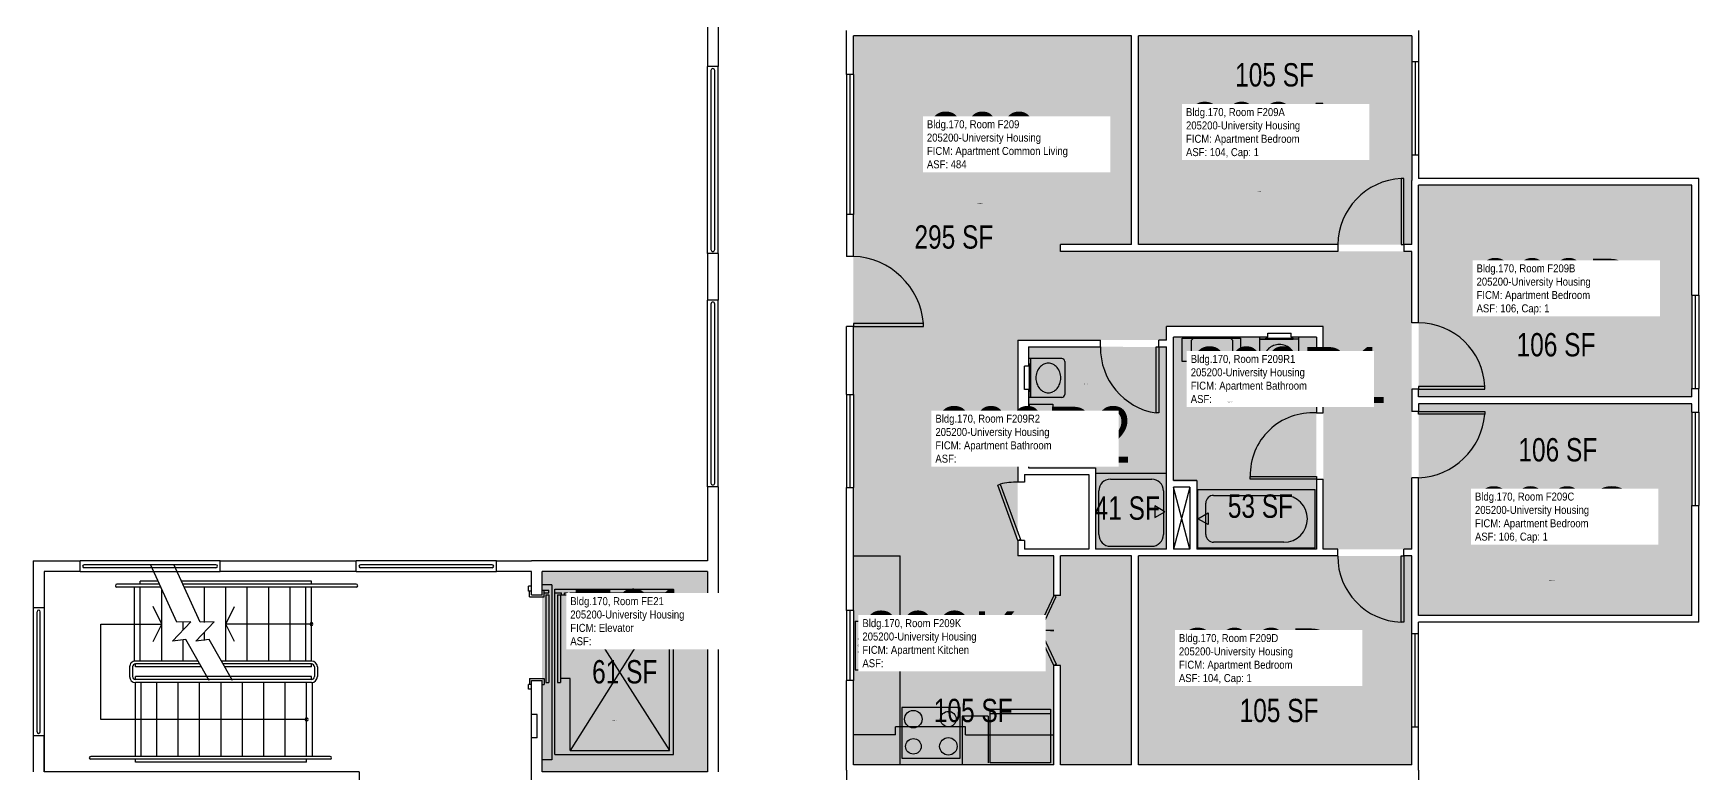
# Model space of a CAD drawing. Header units: inches. Extents: x -56 to 1185, y -144 to 3121.
# Drawn here: x 30 to 886, y 377 to 758 of the extents above; entities that cross this region are included whole.
import ezdxf
from ezdxf.enums import TextEntityAlignment as Align

# ---------------------------------------------------------------- set-up
doc = ezdxf.new("R2010")
doc.units = ezdxf.units.IN
doc.header["$LTSCALE"] = 10
doc.header["$MEASUREMENT"] = 0
for name, color, linetype in [('A-DOOR', 2, 'CONTINUOUS'), ('A-FLOR', 3, 'CONTINUOUS'), ('A-GLAZ', 1, 'CONTINUOUS'), ('A-IDEN-RNUM', 7, 'CONTINUOUS'), ('A-IDEN-SNUM', 4, 'CONTINUOUS'), ('A-IDEN-VNUM', 4, 'CONTINUOUS'), ('A-WALL', 5, 'CONTINUOUS'), ('AREA-TEXT', 3, 'CONTINUOUS'), ('P-SANR-FIXT', 2, 'CONTINUOUS'), ('Rooms-Category-Color', 7, 'CONTINUOUS'), ('Rooms-College-Color', 7, 'CONTINUOUS'), ('Rooms-Department-Color', 7, 'CONTINUOUS'), ('Rooms-Division-Color', 7, 'CONTINUOUS'), ('Rooms-Information', 7, 'CONTINUOUS')]:
    doc.layers.add(name, color=color, linetype=linetype)
doc.styles.add('CP_AREA', font='arial.ttf', dxfattribs={"height": 15})
doc.styles.add('CP_ROOMSNUMBER', font='arial.ttf', dxfattribs={"height": 1})
doc.styles.add('CP_ROOMVNUMBER', font='arial.ttf', dxfattribs={"width": 0.85, "height": 0.075})

msp = doc.modelspace()

# ---------------------------------------------------------------- hatches: boundary and pattern name
at = {"layer": 'Rooms-Category-Color', "true_color": 0x728ef3}
for points in [[(738.02, 492.48), (738.02, 645.48), (557.52, 645.48), (557.52, 648.98), (594.02, 648.99), (594.01, 756.23), (451.02, 756.24), (451.02, 488.99), (535.52, 488.99), (535.52, 599.99), (612.02, 599.98), (612.02, 606.99), (692.51, 606.99), (692.52, 492.48)], [(597.52, 648.99), (597.52, 756.24), (738.02, 756.24), (738.02, 648.99)], [(741.52, 679.49), (741.52, 570.74), (882.02, 570.74), (882.02, 679.49)], [(689.02, 492.48), (689.02, 601.37), (615.51, 601.49), (615.52, 526.99), (627.52, 526.99), (627.52, 492.48)], [(612.02, 492.48), (612.02, 596.48), (541.02, 596.49), (541.02, 534.36), (575.52, 534.36), (575.52, 492.48)], [(741.52, 567.24), (741.52, 458.49), (882.02, 458.49), (882.02, 567.24)], [(594.02, 381.74), (594.01, 488.99), (557.52, 488.99), (557.52, 468.99), (554.02, 468.99), (554.02, 488.98), (451.02, 488.99), (451.02, 381.74), (554.01, 381.73), (554.01, 432.99), (557.52, 432.99), (557.52, 381.74)], [(738.02, 488.99), (738.02, 381.74), (597.52, 381.74), (597.52, 488.99)]]:
    msp.add_hatch(color=171, dxfattribs=at).paths.add_polyline_path(points)
at = {"layer": 'Rooms-Category-Color', "true_color": 0xadadad}
msp.add_hatch(color=253, dxfattribs=at).paths.add_polyline_path([(291.02, 377.99), (291.02, 480.99), (376.02, 481), (376.02, 378)])
at = {"layer": 'Rooms-College-Color', "true_color": 0xadadad}
for points in [[(738.02, 492.48), (738.02, 645.48), (557.52, 645.48), (557.52, 648.98), (594.02, 648.99), (594.01, 756.23), (451.02, 756.24), (451.02, 488.99), (535.52, 488.99), (535.52, 599.99), (612.02, 599.98), (612.02, 606.99), (692.51, 606.99), (692.52, 492.48)], [(597.52, 648.99), (597.52, 756.24), (738.02, 756.24), (738.02, 648.99)], [(741.52, 679.49), (741.52, 570.74), (882.02, 570.74), (882.02, 679.49)], [(689.02, 492.48), (689.02, 601.37), (615.51, 601.49), (615.52, 526.99), (627.52, 526.99), (627.52, 492.48)], [(612.02, 492.48), (612.02, 596.48), (541.02, 596.49), (541.02, 534.36), (575.52, 534.36), (575.52, 492.48)], [(741.52, 567.24), (741.52, 458.49), (882.02, 458.49), (882.02, 567.24)], [(594.02, 381.74), (594.01, 488.99), (557.52, 488.99), (557.52, 468.99), (554.02, 468.99), (554.02, 488.98), (451.02, 488.99), (451.02, 381.74), (554.01, 381.73), (554.01, 432.99), (557.52, 432.99), (557.52, 381.74)], [(738.02, 488.99), (738.02, 381.74), (597.52, 381.74), (597.52, 488.99)], [(291.02, 377.99), (291.02, 480.99), (376.02, 481), (376.02, 378)]]:
    msp.add_hatch(color=253, dxfattribs=at).paths.add_polyline_path(points)
at = {"layer": 'Rooms-Department-Color', "true_color": 0x604aed}
for points in [[(738.02, 492.48), (738.02, 645.48), (557.52, 645.48), (557.52, 648.98), (594.02, 648.99), (594.01, 756.23), (451.02, 756.24), (451.02, 488.99), (535.52, 488.99), (535.52, 599.99), (612.02, 599.98), (612.02, 606.99), (692.51, 606.99), (692.52, 492.48)], [(597.52, 648.99), (597.52, 756.24), (738.02, 756.24), (738.02, 648.99)], [(741.52, 679.49), (741.52, 570.74), (882.02, 570.74), (882.02, 679.49)], [(689.02, 492.48), (689.02, 601.37), (615.51, 601.49), (615.52, 526.99), (627.52, 526.99), (627.52, 492.48)], [(612.02, 492.48), (612.02, 596.48), (541.02, 596.49), (541.02, 534.36), (575.52, 534.36), (575.52, 492.48)], [(741.52, 567.24), (741.52, 458.49), (882.02, 458.49), (882.02, 567.24)], [(594.02, 381.74), (594.01, 488.99), (557.52, 488.99), (557.52, 468.99), (554.02, 468.99), (554.02, 488.98), (451.02, 488.99), (451.02, 381.74), (554.01, 381.73), (554.01, 432.99), (557.52, 432.99), (557.52, 381.74)], [(738.02, 488.99), (738.02, 381.74), (597.52, 381.74), (597.52, 488.99)]]:
    msp.add_hatch(color=173, dxfattribs=at).paths.add_polyline_path(points)
at = {"layer": 'Rooms-Department-Color', "true_color": 0xacacac}
msp.add_hatch(color=253, dxfattribs=at).paths.add_polyline_path([(291.02, 377.99), (291.02, 480.99), (376.02, 481), (376.02, 378)])
at = {"layer": 'Rooms-Division-Color', "true_color": 0x604aed}
for points in [[(738.02, 492.48), (738.02, 645.48), (557.52, 645.48), (557.52, 648.98), (594.02, 648.99), (594.01, 756.23), (451.02, 756.24), (451.02, 488.99), (535.52, 488.99), (535.52, 599.99), (612.02, 599.98), (612.02, 606.99), (692.51, 606.99), (692.52, 492.48)], [(597.52, 648.99), (597.52, 756.24), (738.02, 756.24), (738.02, 648.99)], [(741.52, 679.49), (741.52, 570.74), (882.02, 570.74), (882.02, 679.49)], [(689.02, 492.48), (689.02, 601.37), (615.51, 601.49), (615.52, 526.99), (627.52, 526.99), (627.52, 492.48)], [(612.02, 492.48), (612.02, 596.48), (541.02, 596.49), (541.02, 534.36), (575.52, 534.36), (575.52, 492.48)], [(741.52, 567.24), (741.52, 458.49), (882.02, 458.49), (882.02, 567.24)], [(594.02, 381.74), (594.01, 488.99), (557.52, 488.99), (557.52, 468.99), (554.02, 468.99), (554.02, 488.98), (451.02, 488.99), (451.02, 381.74), (554.01, 381.73), (554.01, 432.99), (557.52, 432.99), (557.52, 381.74)], [(738.02, 488.99), (738.02, 381.74), (597.52, 381.74), (597.52, 488.99)]]:
    msp.add_hatch(color=173, dxfattribs=at).paths.add_polyline_path(points)
at = {"layer": 'Rooms-Division-Color', "true_color": 0xadadad}
msp.add_hatch(color=253, dxfattribs=at).paths.add_polyline_path([(291.02, 377.99), (291.02, 480.99), (376.02, 481), (376.02, 378)])

# ---------------------------------------------------------------- linework, layer by layer
at = {"layer": 'A-DOOR'}
for p, q in [((732.6, 682.99), (732.6, 648.99)), ((734.02, 682.99), (732.6, 682.99)), ((734.02, 648.99), (734.02, 682.99)), ((732.6, 648.99), (734.02, 648.99)), ((487.02, 608.4), (451.02, 608.4)), ((451.02, 608.4), (451.02, 606.99)), ((487.02, 606.99), (487.02, 608.4)), ((451.02, 606.99), (487.02, 606.99)), ((606.6, 562.49), (606.6, 596.49)), ((606.6, 596.49), (608.02, 596.49)), ((608.02, 596.49), (608.02, 562.49)), ((775.52, 576.15), (741.52, 576.15)), ((741.52, 576.15), (741.52, 574.74)), ((741.52, 574.74), (775.52, 574.74)), ((775.52, 574.74), (775.52, 576.15)), ((608.02, 562.49), (606.6, 562.49)), ((741.52, 563.24), (775.52, 563.24)), ((741.52, 561.82), (741.52, 563.24)), ((775.52, 561.82), (741.52, 561.82)), ((775.52, 563.24), (775.52, 561.82)), ((525.22, 525.46), (526.55, 525.95)), ((535.52, 496.99), (525.22, 525.46)), ((526.55, 525.95), (536.85, 497.47)), ((655.02, 529.9), (689.02, 529.9)), ((655.02, 528.49), (655.02, 529.9)), ((689.02, 528.49), (655.02, 528.49)), ((689.02, 529.9), (689.02, 528.49)), ((536.85, 497.47), (535.52, 496.99)), ((732.6, 454.99), (732.6, 488.99)), ((732.6, 488.99), (734.02, 488.99)), ((734.02, 488.99), (734.02, 454.99)), ((554.02, 468.74), (546.14, 451.89)), ((547.42, 451.29), (555.3, 468.14)), ((555.3, 468.14), (554.02, 468.74)), ((734.02, 454.99), (732.6, 454.99)), ((546.14, 451.89), (547.42, 451.29)), ((546.14, 449.58), (547.42, 450.18)), ((554.02, 432.74), (546.14, 449.58)), ((547.42, 450.18), (555.3, 433.33)), ((555.3, 433.33), (554.02, 432.74))]:
    msp.add_line(p, q, dxfattribs=at)
for centre, radius, start, end in [((734.4, 648.65), 34.38, 92.99623, 179.44152), ((449.54, 605.42), 37.6, 4.55195, 87.74769), ((741.57, 574.76), 33.98, 2.35506, 90.08269), ((611.87, 595.93), 33.85, 179.05527, 261.05134), ((686.89, 530.67), 31.88, 86.17917, 181.38308), ((740.2, 564.64), 35.43, 272.13458, 355.42767), ((536.44, 480.45), 46.56, 91.13665, 102.26972), ((733.78, 488.73), 33.77, 179.56724, 267.99501), ((552.85, 476.41), 25.7, 257.79511, 272.60034), ((552.85, 425.06), 25.7, 87.39966, 102.20489)]:
    msp.add_arc(centre, radius, start, end, dxfattribs=at)
at = {"layer": 'A-FLOR'}
for p, q in [((377.77, 738.48), (377.77, 646.48)), ((379.77, 646.48), (379.77, 738.48)), ((377.77, 618.48), (377.77, 526.48)), ((379.77, 526.48), (379.77, 618.48)), ((624.02, 524.36), (615.52, 492.49)), ((624.02, 492.48), (615.52, 524.36)), ((123.41, 484.49), (55.63, 484.49)), ((123.41, 482.99), (55.63, 482.99)), ((103.21, 454.91), (89.93, 484.23)), ((115.21, 454.91), (101.93, 484.23)), ((265.41, 484.49), (197.63, 484.49)), ((265.41, 482.99), (197.63, 482.99)), ((94.23, 474.49), (72.52, 474.49)), ((94.91, 472.99), (72.52, 472.99)), ((81.52, 434.99), (81.52, 472.99)), ((84.52, 474.49), (84.52, 475.99)), ((93.55, 475.99), (84.52, 475.99)), ((84.52, 434.99), (84.52, 472.99)), ((95.52, 434.99), (95.52, 471.64)), ((172.52, 475.99), (105.55, 475.99)), ((195.52, 474.49), (106.23, 474.49)), ((195.52, 472.99), (106.91, 472.99)), ((117.52, 454.76), (117.52, 472.99)), ((128.52, 434.99), (128.52, 472.99)), ((139.52, 434.99), (139.52, 472.99)), ((150.52, 434.99), (150.52, 472.99)), ((161.52, 434.99), (161.52, 472.99)), ((169.52, 434.99), (169.52, 472.99)), ((172.52, 474.49), (172.52, 475.99)), ((172.52, 434.99), (172.52, 472.99)), ((284.02, 470.98), (284.02, 473.48)), ((285.52, 473.48), (284.02, 473.48)), ((285.52, 470.98), (284.02, 470.98)), ((284.52, 467.99), (284.52, 470.98)), ((296.02, 474.24), (291.02, 474.24)), ((291.02, 471.49), (294.52, 471.49)), ((292.02, 470.24), (292.02, 471.24)), ((294.52, 469.99), (294.52, 471.49)), ((296.02, 474.24), (296.02, 384.24)), ((297.52, 386.99), (297.52, 471.99)), ((297.52, 471.99), (358.52, 471.99)), ((358.52, 386.99), (358.52, 471.99)), ((95.52, 453.99), (91.13, 462.99)), ((128.52, 453.99), (132.91, 462.99)), ((284.52, 467.99), (292.02, 467.99)), ((292.02, 469.99), (294.52, 469.99)), ((292.02, 467.99), (292.02, 469.99)), ((293.02, 468.99), (293.02, 423.99)), ((293.02, 468.99), (294.52, 468.99)), ((294.52, 468.99), (294.52, 423.99)), ((297.52, 469.99), (301.02, 469.99)), ((299.02, 468.99), (300.52, 468.99)), ((299.02, 468.99), (299.02, 423.99)), ((300.52, 468.99), (300.52, 423.99)), ((301.02, 468.99), (301.02, 469.99)), ((301.02, 468.99), (305.52, 468.99)), ((302.52, 468.99), (302.52, 469.99)), ((302.52, 469.99), (304.02, 469.99)), ((304.02, 468.99), (304.02, 469.99)), ((305.52, 468.99), (305.52, 469.99)), ((305.52, 469.99), (356.52, 469.99)), ((356.52, 469.99), (305.52, 388.99)), ((305.52, 468.99), (356.52, 388.99)), ((356.52, 388.99), (356.52, 469.99)), ((31.52, 398.6), (31.52, 460.37)), ((33.02, 398.6), (33.02, 460.37)), ((64.23, 453.99), (95.52, 453.99)), ((64.23, 404.99), (64.23, 453.99)), ((91.13, 444.99), (95.52, 453.99)), ((101.05, 445.26), (110.43, 455.21)), ((110.43, 455.21), (103.21, 454.91)), ((106.52, 450.8), (106.52, 454.8)), ((113.05, 445.26), (122.43, 455.21)), ((122.43, 455.21), (115.21, 454.91)), ((132.91, 444.99), (128.52, 453.99)), ((172.52, 453.99), (128.52, 453.99)), ((107.91, 446.08), (101.05, 445.26)), ((106.52, 434.99), (106.52, 445.67)), ((119.87, 424.98), (107.91, 446.08)), ((119.91, 446.08), (113.05, 445.26)), ((117.52, 445.55), (117.52, 449.74)), ((131.87, 424.98), (119.91, 446.08)), ((79.02, 431.99), (79.02, 426.99)), ((80.52, 431.99), (80.52, 426.99)), ((114.05, 434.99), (82.02, 434.99)), ((82.02, 431.99), (82.02, 433.49)), ((114.9, 433.49), (82.02, 433.49)), ((115.75, 431.99), (82.02, 431.99)), ((172.52, 434.99), (126.05, 434.99)), ((172.52, 433.49), (126.9, 433.49)), ((172.52, 431.99), (127.75, 431.99)), ((172.52, 431.99), (172.52, 433.49)), ((174.02, 431.99), (174.02, 426.99)), ((175.52, 431.99), (175.52, 426.99)), ((82.02, 425.49), (82.02, 426.99)), ((172.52, 426.99), (82.02, 426.99)), ((172.52, 425.49), (82.02, 425.49)), ((82.02, 385.99), (82.02, 423.99)), ((172.52, 423.99), (82.02, 423.99)), ((85.02, 385.99), (85.02, 423.99)), ((93.02, 385.99), (93.02, 423.99)), ((104.02, 385.99), (104.02, 423.99)), ((115.02, 385.99), (115.02, 423.99)), ((126.02, 385.99), (126.02, 423.99)), ((137.02, 385.99), (137.02, 423.99)), ((148.02, 385.99), (148.02, 423.99)), ((159.02, 385.99), (159.02, 423.99)), ((170.02, 385.99), (170.02, 423.99)), ((172.52, 425.49), (172.52, 426.99)), ((173.02, 385.99), (173.02, 424.03)), ((285.52, 423), (284.02, 423)), ((284.02, 420.5), (284.02, 423)), ((285.52, 420.5), (284.02, 420.5)), ((284.52, 425.99), (284.52, 423)), ((284.52, 425.99), (292.02, 425.99)), ((285.52, 423), (284.52, 423)), ((291.02, 422.99), (292.02, 422.99)), ((292.02, 425.99), (292.02, 422.99)), ((293.02, 423.99), (294.52, 423.99)), ((299.02, 423.99), (300.52, 423.99)), ((305.52, 425.99), (300.52, 425.99)), ((305.52, 388.99), (305.52, 425.99)), ((170.02, 404.99), (64.23, 404.99)), ((182.02, 385.99), (59.02, 385.99)), ((297.52, 386.99), (358.52, 386.99)), ((305.52, 388.99), (356.52, 388.99)), ((182.02, 384.49), (59.02, 384.49)), ((82.02, 382.99), (82.02, 384.49)), ((170.02, 382.99), (82.02, 382.99)), ((170.02, 382.99), (170.02, 384.49)), ((296.02, 384.24), (291.02, 384.24))]:
    msp.add_line(p, q, dxfattribs=at)
for centre, radius, start, end in [((378.77, 738.48), 1, 0, 180), ((378.77, 646.48), 1, 180, 0), ((378.77, 618.48), 1, 0, 180), ((378.77, 526.48), 1, 180, 0), ((55.63, 483.74), 0.75, 90.00165, 270.00165), ((123.41, 483.74), 0.75, 270.00165, 90.00165), ((197.63, 483.74), 0.75, 90.00165, 270.00165), ((265.41, 483.74), 0.75, 270.00165, 90.00165), ((72.52, 473.74), 0.75, 90.00165, 270.00165), ((195.52, 473.74), 0.75, 270.00165, 90.00165), ((32.27, 460.37), 0.75, 0.00165, 180.00165), ((172.52, 453.99), 0.75, 0.00165, 180.00165), ((172.52, 453.99), 0.75, 180.00165, 0.00165), ((82.02, 431.99), 3, 90.00165, 180.00165), ((82.02, 431.99), 1.5, 90.00165, 180.00165), ((172.52, 431.99), 3, 0.00165, 90.00165), ((172.52, 431.99), 1.5, 0.00165, 90.00165), ((82.02, 426.99), 3, 180.00165, 270.00165), ((82.02, 426.99), 1.5, 180.00165, 270.00165), ((172.52, 426.99), 3, 270.00165, 0.00165), ((172.52, 426.99), 1.5, 270.00165, 0.00165), ((170.02, 404.99), 0.75, 0.00165, 180.00165), ((170.02, 404.99), 0.75, 180.00165, 0.00165), ((32.27, 398.6), 0.75, 180.00165, 0.00165), ((59.02, 385.24), 0.75, 90.00165, 270.00165), ((182.02, 385.24), 0.75, 270.00165, 90.00165)]:
    msp.add_arc(centre, radius, start, end, dxfattribs=at)
at = {"layer": 'A-GLAZ'}
for p, q in [((447.52, 736.49), (447.52, 664.49)), ((449.27, 736.49), (449.27, 664.49)), ((451.02, 736.49), (451.02, 664.49)), ((738.02, 742.99), (738.02, 694.99)), ((739.77, 742.99), (739.77, 694.99)), ((741.52, 742.99), (741.52, 694.99)), ((882.02, 622.99), (882.02, 574.99)), ((883.77, 622.99), (883.77, 574.99)), ((885.52, 622.99), (885.52, 574.99)), ((447.52, 571.99), (447.52, 524.24)), ((449.27, 571.99), (449.27, 524.24)), ((451.02, 571.99), (451.02, 524.24)), ((882.02, 562.99), (882.02, 514.99)), ((883.77, 562.99), (883.77, 514.99)), ((885.52, 562.99), (885.52, 514.99)), ((447.52, 460.99), (447.52, 424.99)), ((449.27, 460.99), (449.27, 424.99)), ((451.02, 460.99), (451.02, 424.99)), ((738.02, 400.99), (738.02, 448.99)), ((739.77, 400.99), (739.77, 448.99)), ((741.52, 400.99), (741.52, 448.99))]:
    msp.add_line(p, q, dxfattribs=at)
at = {"layer": 'A-WALL'}
for p, q in [((376.02, 764.5), (376.02, 740.5)), ((381.52, 764.5), (381.52, 740.5)), ((447.52, 736.49), (447.52, 758.99)), ((594.02, 756.24), (451.02, 756.24)), ((451.02, 736.49), (451.02, 756.24)), ((594.02, 648.99), (594.02, 756.24)), ((738.02, 756.24), (597.52, 756.24)), ((597.52, 648.99), (597.52, 756.24)), ((738.02, 756.24), (738.02, 742.99)), ((741.52, 758.99), (741.52, 742.99)), ((376.02, 644.5), (376.02, 740.5)), ((381.52, 740.5), (376.02, 740.5)), ((381.52, 644.5), (381.52, 740.5)), ((451.02, 736.49), (447.52, 736.49)), ((741.52, 742.99), (738.02, 742.99)), ((738.02, 694.99), (738.02, 681.99)), ((741.52, 694.99), (738.02, 694.99)), ((741.52, 694.99), (741.52, 682.99)), ((738.02, 648.99), (738.02, 681.99)), ((885.52, 682.99), (741.52, 682.99)), ((882.02, 679.49), (741.52, 679.49)), ((741.52, 608.74), (741.52, 679.49)), ((882.02, 622.99), (882.02, 679.49)), ((885.52, 622.99), (885.52, 682.99)), ((447.52, 664.49), (447.52, 642.99)), ((451.02, 664.49), (447.52, 664.49)), ((451.02, 642.99), (451.02, 664.49)), ((376.02, 644.5), (376.02, 620.5)), ((381.52, 644.5), (376.02, 644.5)), ((381.52, 644.5), (381.52, 620.5)), ((451.02, 642.99), (447.52, 642.99)), ((594.02, 648.99), (557.52, 648.99)), ((557.52, 645.49), (557.52, 648.99)), ((700.02, 645.49), (557.52, 645.49)), ((700.02, 648.99), (597.52, 648.99)), ((700.02, 648.99), (700.02, 645.49)), ((738.02, 648.99), (734.02, 648.99)), ((734.02, 648.99), (734.02, 645.49)), ((738.02, 645.49), (734.02, 645.49)), ((738.02, 608.74), (738.02, 645.49)), ((381.52, 620.5), (376.02, 620.5)), ((376.02, 524.5), (376.02, 620.5)), ((381.52, 524.5), (381.52, 620.5)), ((882.02, 622.99), (885.52, 622.99)), ((741.52, 608.74), (738.02, 608.74)), ((451.02, 606.99), (447.52, 606.99)), ((447.52, 571.99), (447.52, 606.99)), ((451.02, 571.99), (451.02, 606.99)), ((535.52, 599.99), (578.02, 599.99)), ((535.52, 599.99), (535.52, 526.99)), ((578.02, 596.49), (578.02, 599.99)), ((608.02, 596.49), (608.02, 599.99)), ((612.02, 599.99), (608.02, 599.99)), ((612.02, 599.99), (612.02, 606.99)), ((692.52, 606.99), (612.02, 606.99)), ((615.52, 527.86), (615.52, 601.49)), ((664.02, 601.49), (615.52, 601.49)), ((664.02, 601.49), (664.02, 603.49)), ((664.02, 603.49), (676.02, 603.49)), ((676.02, 601.49), (676.02, 603.49)), ((689.02, 601.49), (676.02, 601.49)), ((689.02, 601.49), (689.02, 562.49)), ((692.52, 562.49), (692.52, 606.99)), ((541.02, 596.49), (541.02, 586.49)), ((541.02, 596.49), (578.02, 596.49)), ((608.02, 596.49), (612.02, 596.49)), ((612.02, 492.49), (612.02, 596.49)), ((539.02, 574.49), (539.02, 586.49)), ((541.02, 586.49), (539.02, 586.49)), ((541.02, 574.49), (539.02, 574.49)), ((541.02, 574.49), (541.02, 534.36)), ((741.52, 574.74), (738.02, 574.74)), ((738.02, 574.74), (738.02, 563.24)), ((741.52, 570.74), (741.52, 574.74)), ((882.02, 570.74), (882.02, 574.99)), ((882.02, 574.99), (885.52, 574.99)), ((885.52, 562.99), (885.52, 574.99)), ((447.52, 571.99), (451.02, 571.99)), ((882.02, 570.74), (741.52, 570.74)), ((741.52, 567.24), (741.52, 563.24)), ((882.02, 567.24), (741.52, 567.24)), ((882.02, 562.99), (882.02, 567.24)), ((689.02, 562.49), (692.52, 562.49)), ((741.52, 563.24), (738.02, 563.24)), ((882.02, 562.99), (885.52, 562.99)), ((539.02, 530.86), (539.02, 526.99)), ((539.02, 530.86), (572.02, 530.86)), ((541.02, 534.36), (575.52, 534.36)), ((572.02, 530.86), (572.02, 492.49)), ((575.52, 534.36), (575.52, 492.49)), ((376.02, 524.5), (376.02, 486.5)), ((381.52, 524.5), (376.02, 524.5)), ((381.52, 524.5), (381.52, 486.5)), ((447.52, 524.24), (451.02, 524.24)), ((447.52, 460.99), (447.52, 524.24)), ((451.02, 488.99), (451.02, 524.24)), ((539.02, 526.99), (535.52, 526.99)), ((627.52, 527.86), (615.52, 527.86)), ((615.52, 524.36), (615.52, 492.49)), ((624.02, 524.36), (615.52, 524.36)), ((624.02, 524.36), (624.02, 492.49)), ((627.52, 527.86), (627.52, 492.49)), ((689.02, 528.49), (692.52, 528.49)), ((689.02, 528.49), (689.02, 492.49)), ((692.52, 492.49), (692.52, 528.49)), ((741.52, 529.24), (738.02, 529.24)), ((738.02, 492.49), (738.02, 529.24)), ((741.52, 458.49), (741.52, 529.24)), ((882.02, 458.49), (882.02, 514.99)), ((882.02, 514.99), (885.52, 514.99)), ((885.52, 454.99), (885.52, 514.99)), ((535.52, 496.99), (535.52, 488.99)), ((539.02, 496.99), (535.52, 496.99)), ((539.02, 496.99), (539.02, 492.49)), ((451.02, 460.99), (451.02, 488.99)), ((554.02, 488.99), (535.52, 488.99)), ((572.02, 492.49), (539.02, 492.49)), ((554.02, 468.74), (554.02, 488.99)), ((594.02, 488.99), (557.52, 488.99)), ((557.52, 468.74), (557.52, 488.99)), ((612.02, 492.49), (575.52, 492.49)), ((594.02, 381.74), (594.02, 488.99)), ((597.52, 381.74), (597.52, 488.99)), ((700.02, 488.99), (597.52, 488.99)), ((624.02, 492.49), (615.52, 492.49)), ((689.02, 492.49), (627.52, 492.49)), ((700.02, 492.49), (692.52, 492.49)), ((700.02, 488.99), (700.02, 492.49)), ((734.02, 488.99), (734.02, 492.49)), ((738.02, 492.49), (734.02, 492.49)), ((738.02, 488.99), (734.02, 488.99)), ((738.02, 453.99), (738.02, 488.99)), ((29.52, 486.49), (29.52, 462.49)), ((29.52, 486.49), (53.52, 486.49)), ((53.52, 480.99), (35.02, 480.99)), ((35.02, 480.99), (35.02, 462.49)), ((125.52, 486.49), (53.52, 486.49)), ((53.52, 480.99), (53.52, 486.49)), ((53.52, 480.99), (125.52, 480.99)), ((125.52, 486.49), (195.52, 486.49)), ((125.52, 480.99), (125.52, 486.49)), ((195.52, 480.99), (125.52, 480.99)), ((267.52, 486.49), (195.52, 486.49)), ((195.52, 480.99), (195.52, 486.49)), ((195.52, 480.99), (267.52, 480.99)), ((267.52, 486.49), (285.52, 486.49)), ((267.52, 480.99), (267.52, 486.49)), ((285.52, 480.99), (267.52, 480.99)), ((376.02, 486.5), (285.52, 486.49)), ((285.52, 468.99), (285.52, 480.99)), ((376.02, 481), (291.02, 480.99)), ((291.02, 468.99), (291.02, 480.99)), ((376.02, 481), (376.02, 378)), ((381.52, 486.5), (381.52, 378)), ((29.52, 462.49), (35.02, 462.49)), ((29.52, 462.49), (29.52, 396.49)), ((35.02, 462.49), (35.02, 396.49)), ((285.52, 468.99), (291.02, 468.99)), ((557.52, 468.74), (554.02, 468.74)), ((451.02, 460.99), (447.52, 460.99)), ((738.02, 448.99), (738.02, 453.99)), ((882.02, 458.49), (741.52, 458.49)), ((741.52, 448.99), (741.52, 454.99)), ((885.52, 454.99), (741.52, 454.99)), ((741.52, 448.99), (738.02, 448.99)), ((557.52, 432.74), (554.02, 432.74)), ((554.02, 381.74), (554.02, 432.74)), ((557.52, 381.74), (557.52, 432.74)), ((285.52, 407.49), (285.52, 424.99)), ((285.52, 424.99), (291.02, 424.99)), ((291.02, 377.99), (291.02, 424.99)), ((451.02, 424.99), (447.52, 424.99)), ((447.52, 378.99), (447.52, 424.99)), ((451.02, 381.74), (451.02, 424.99)), ((285.52, 395.49), (285.52, 407.49)), ((288.52, 407.49), (285.52, 407.49)), ((288.52, 395.49), (288.52, 407.49)), ((35.02, 396.49), (29.52, 396.49)), ((29.52, 396.49), (29.52, 377.99)), ((35.02, 377.99), (35.02, 396.49)), ((35.02, 396.49), (35.02, 377.99)), ((288.52, 395.49), (285.52, 395.49)), ((285.52, 372.49), (285.52, 395.49)), ((738.02, 381.74), (738.02, 400.99)), ((741.52, 400.99), (738.02, 400.99)), ((741.52, 378.99), (741.52, 400.99)), ((197.02, 377.99), (35.02, 377.99)), ((197.02, 377.99), (197.02, 372.49)), ((376.02, 378), (291.02, 377.99)), ((447.52, 378.99), (447.52, 332.99)), ((554.02, 381.74), (451.02, 381.74)), ((594.02, 381.74), (557.52, 381.74)), ((738.02, 381.74), (597.52, 381.74)), ((741.52, 378.99), (741.52, 362.99))]:
    msp.add_line(p, q, dxfattribs=at)
at = {"layer": 'P-SANR-FIXT'}
for p, q in [((620.02, 600.86), (650.02, 600.86)), ((620.02, 588.86), (620.02, 600.86)), ((624.89, 599.86), (625.89, 600.86)), ((624.89, 593.03), (624.89, 599.86)), ((625.89, 600.86), (644.89, 600.86)), ((644.89, 600.86), (645.89, 599.86)), ((645.89, 599.86), (645.89, 592.86)), ((650.02, 600.86), (650.02, 588.86)), ((660.02, 584.36), (660.02, 601.49)), ((680.02, 600.36), (660.02, 600.36)), ((660.02, 600.36), (677.02, 600.36)), ((663.02, 600.36), (663.02, 600.86)), ((663.02, 600.86), (677.02, 600.86)), ((677.02, 600.36), (677.02, 600.86)), ((680.02, 584.36), (680.02, 601.49)), ((625.89, 591.86), (625.02, 592.74)), ((629.39, 591.86), (625.89, 591.86)), ((632.84, 592.84), (629.39, 591.86)), ((637.83, 592.86), (632.95, 592.86)), ((641.39, 591.86), (637.95, 592.84)), ((644.72, 591.86), (641.39, 591.86)), ((645.89, 592.86), (645.02, 591.98)), ((558.14, 590.49), (541.02, 590.49)), ((542.14, 587.49), (541.64, 587.49)), ((541.64, 573.49), (541.64, 587.49)), ((542.14, 590.49), (542.14, 570.49)), ((542.14, 570.49), (542.14, 587.49)), ((559.64, 588.99), (559.64, 571.99)), ((650.02, 588.86), (620.02, 588.86)), ((678.52, 582.86), (661.52, 582.86)), ((558.14, 570.49), (541.02, 570.49)), ((541.62, 566.99), (553.62, 566.99)), ((541.62, 536.99), (541.62, 566.99)), ((542.14, 573.49), (541.64, 573.49)), ((553.62, 566.99), (553.62, 536.99)), ((541.62, 561.49), (542.62, 562.49)), ((541.62, 542.49), (541.62, 561.49)), ((542.62, 562.49), (549.62, 562.49)), ((549.62, 562.49), (550.5, 561.61)), ((550.62, 557.99), (549.62, 554.49)), ((550.62, 561.31), (550.62, 557.99)), ((549.62, 554.49), (549.62, 549.54)), ((549.63, 549.43), (550.62, 545.99)), ((542.62, 541.49), (541.62, 542.49)), ((549.62, 541.49), (542.62, 541.49)), ((550.62, 542.49), (549.62, 541.49)), ((550.62, 545.99), (550.62, 542.49)), ((553.62, 536.99), (541.62, 536.99)), ((612.02, 531.36), (575.52, 531.36)), ((577.18, 499.99), (577.18, 522.49)), ((583.18, 528.49), (604.35, 528.49)), ((610.35, 522.49), (610.35, 499.99)), ((628.14, 493.11), (628.14, 523.11)), ((628.14, 523.11), (688.39, 523.11)), ((688.39, 493.11), (688.39, 523.11)), ((611.12, 511.74), (605.93, 514.74)), ((605.93, 514.74), (605.93, 508.74)), ((632.16, 500.08), (632.16, 516.14)), ((636.18, 520.16), (672.33, 520.16)), ((605.93, 508.74), (611.12, 511.74)), ((628.14, 508.11), (633.34, 511.11)), ((633.34, 505.11), (628.14, 508.11)), ((633.34, 511.11), (633.34, 505.11)), ((451.02, 488.99), (475.02, 488.99)), ((475.02, 381.74), (475.02, 488.99)), ((583.18, 493.99), (604.35, 493.99)), ((628.14, 493.11), (688.39, 493.11)), ((672.33, 496.06), (636.18, 496.06)), ((452.02, 455.49), (452.02, 430.49)), ((452.02, 455.49), (474.02, 455.49)), ((474.02, 430.49), (474.02, 455.49)), ((457.02, 451.49), (457.02, 434.49)), ((459.02, 453.49), (470.02, 453.49)), ((472.02, 434.49), (472.02, 451.49)), ((452.02, 430.49), (474.02, 430.49)), ((459.02, 432.49), (470.02, 432.49)), ((505.88, 411.15), (475.88, 411.15)), ((475.88, 411.15), (475.88, 385.15)), ((505.88, 385.15), (505.88, 411.15)), ((520.39, 406.74), (506.88, 406.74)), ((506.88, 406.74), (506.88, 381.74)), ((520.39, 406.74), (520.39, 382.74)), ((521.39, 382.74), (521.39, 410.24)), ((521.39, 410.24), (552.39, 410.24)), ((521.39, 407.99), (552.39, 407.99)), ((552.39, 410.24), (552.39, 382.74)), ((472.65, 397.15), (451.02, 397.15)), ((472.65, 397.15), (472.65, 401.15)), ((508.65, 401.15), (472.65, 401.15)), ((508.65, 397.15), (508.65, 401.15)), ((508.65, 397.15), (554.02, 397.15)), ((475.88, 385.15), (505.88, 385.15)), ((552.39, 382.74), (521.39, 382.74))]:
    msp.add_line(p, q, dxfattribs=at)
for centre, radius in [((454.52, 446.49), 0.791), ((454.52, 442.99), 0.791), ((454.52, 439.49), 0.791), ((461.64, 442.99), 1.5), ((481.88, 405.15), 4.5), ((499.88, 405.15), 4), ((481.88, 391.15), 4), ((499.88, 391.15), 4.5)]:
    msp.add_circle(centre, radius, dxfattribs=at)
for centre, radius, start, end in [((625.31, 593.03), 0.418, 180, 225), ((636.1, 583.61), 7.89, 116.70119, 140.52754), ((635.39, 585.02), 6.3, 90, 116.70119), ((632.95, 592.44), 0.418, 90, 105.9454), ((635.39, 585.02), 6.3, 63.29881, 90), ((637.83, 592.44), 0.418, 74.0546, 90), ((634.68, 583.61), 7.89, 39.47246, 63.29881), ((644.72, 592.28), 0.418, 270, 315), ((667.84, 591.26), 5.42, 153.80841, 180), ((667.84, 591.26), 5.42, 180, 206.19159), ((668.89, 590.74), 6.59, 130.10091, 153.80841), ((669.57, 589.93), 7.65, 109.22936, 130.10091), ((670.02, 588.66), 9, 90, 109.22936), ((670.02, 588.66), 9, 70.77064, 90), ((670.46, 589.93), 7.65, 49.89909, 70.77064), ((671.14, 590.74), 6.59, 26.19159, 49.89909), ((672.2, 591.26), 5.42, 0, 26.19159), ((672.2, 591.26), 5.42, 333.80841, 0), ((553.84, 580.49), 9, 160.77064, 180), ((552.57, 580.93), 7.65, 139.89909, 160.77064), ((551.76, 581.61), 6.59, 116.19159, 139.89909), ((551.24, 582.67), 5.42, 90, 116.19159), ((551.24, 582.67), 5.42, 63.80841, 90), ((550.72, 581.61), 6.59, 40.10091, 63.80841), ((549.91, 580.93), 7.65, 19.22936, 40.10091), ((548.64, 580.49), 9, 0, 19.22936), ((558.14, 588.99), 1.5, 0, 90), ((636.32, 581.53), 8.55, 176.22456, 198.83538), ((638.97, 582.09), 11.18, 161.16462, 180), ((637.22, 582.69), 9.33, 140.52754, 161.16462), ((633.57, 582.69), 9.33, 18.83538, 39.47246), ((631.82, 582.09), 11.18, 0, 18.83538), ((631.82, 582.09), 11.18, 341.16462, 0), ((661.52, 584.36), 1.5, 180, 270), ((668.89, 591.78), 6.59, 206.19159, 229.89909), ((669.57, 592.59), 7.65, 229.89909, 250.77064), ((670.02, 593.86), 9, 250.77064, 270), ((670.02, 593.86), 9, 270, 289.22936), ((670.46, 592.59), 7.65, 289.22936, 310.10091), ((671.14, 591.78), 6.59, 310.10091, 333.80841), ((678.52, 584.36), 1.5, 270, 0), ((553.84, 580.49), 9, 180, 199.22936), ((552.57, 580.04), 7.65, 199.22936, 220.10091), ((551.76, 579.36), 6.59, 220.10091, 243.80841), ((550.72, 579.36), 6.59, 296.19159, 319.89909), ((549.91, 580.04), 7.65, 319.89909, 340.77064), ((548.64, 580.49), 9, 340.77064, 0), ((637.92, 582.08), 10.24, 198.83538, 219.47246), ((636.1, 580.58), 7.89, 219.47246, 243.29881), ((635.39, 579.16), 6.3, 243.29881, 270), ((635.39, 579.16), 6.3, 270, 296.70119), ((634.68, 580.58), 7.89, 296.70119, 320.52754), ((633.57, 581.5), 9.33, 320.52754, 341.16462), ((551.24, 578.3), 5.42, 243.80841, 270), ((551.24, 578.3), 5.42, 270, 296.19159), ((558.14, 571.99), 1.5, 270, 0), ((550.2, 561.31), 0.418, 0, 45), ((558.87, 551.27), 7.89, 129.47246, 153.29881), ((559.79, 550.16), 9.33, 108.83538, 129.47246), ((560.38, 548.41), 11.18, 90, 108.83538), ((560.38, 548.41), 11.18, 71.16462, 90), ((560.98, 550.16), 9.33, 50.52754, 71.16462), ((561.9, 551.27), 7.89, 26.70119, 50.52754), ((550.04, 549.54), 0.418, 180, 195.9454), ((557.45, 551.99), 6.3, 153.29881, 180), ((557.45, 551.99), 6.3, 180, 206.70119), ((558.87, 552.7), 7.89, 206.70119, 230.52754), ((561.9, 552.7), 7.89, 309.47246, 333.29881), ((563.31, 551.99), 6.3, 0, 26.70119), ((563.31, 551.99), 6.3, 333.29881, 0), ((559.79, 553.81), 9.33, 230.52754, 251.16462), ((560.38, 555.56), 11.18, 251.16462, 270), ((560.95, 552.91), 8.55, 266.22456, 288.83538), ((560.4, 554.52), 10.24, 288.83538, 309.47246), ((583.18, 522.49), 6, 90, 180), ((604.35, 522.49), 6, 0, 90), ((636.18, 516.14), 4.02, 90, 180), ((672.33, 508.11), 12.05, 270, 90), ((583.18, 499.99), 6, 180, 270), ((604.35, 499.99), 6, 270, 0), ((636.18, 500.08), 4.02, 180, 270), ((459.02, 451.49), 2, 90, 180), ((470.02, 451.49), 2, 0, 90), ((459.02, 434.49), 2, 180, 270), ((470.02, 434.49), 2, 270, 0)]:
    msp.add_arc(centre, radius, start, end, dxfattribs=at)

# ---------------------------------------------------------------- texts
at = {"layer": 'A-IDEN-RNUM', "style": 'CP_ROOMSNUMBER'}
for s, rotation, p in [('0209-A0', 0.23604, (658.55, 676.05)), ('0209-00', 0.26878, (514.86, 669.98)), ('0209-B0', 0.26878, (807.34, 593.15)), ('0209-R2', 0.34821, (569.23, 577.21)), ('0209-R1', 0.34821, (643.03, 567.91)), ('0209-C0', 0.23604, (808.58, 476.24)), ('0209-K0', 0.34821, (486.56, 447.44)), ('0E21-00', 359.37165, (326.87, 404.4)), ('0209-D0', 0.26878, (654.16, 404.31))]:
    msp.add_text(s, height=0.36, rotation=rotation, dxfattribs=at).set_placement(p)
at = {"layer": 'A-IDEN-SNUM', "style": 'CP_ROOMSNUMBER'}
for s, rotation, p in [('1700F209A0', 0.23604, (658.55, 676.05)), ('1700F20900', 0.26878, (514.86, 669.98)), ('1700F209B0', 0.26878, (807.34, 593.15)), ('1700F209R2', 0.34821, (569.23, 577.21)), ('1700F209R1', 0.34821, (643.03, 567.91)), ('1700F209C0', 0.23604, (808.58, 476.24)), ('1700F209K0', 0.34821, (486.56, 447.44)), ('1700FE2100', 359.37165, (326.87, 404.4)), ('1700F209D0', 0.26878, (654.16, 404.31))]:
    msp.add_text(s, height=0.36, rotation=rotation, dxfattribs=at).set_placement(p)
at = {"layer": 'A-IDEN-VNUM', "style": 'CP_ROOMVNUMBER', "width": 0.85}
for s, p in [('209A', (622.01, 693.25)), ('209', (488.83, 688.18)), ('209B', (771.35, 612.96)), ('209R1', (624.44, 567.56)), ('209R2', (493.19, 536.89)), ('209C', (770.54, 495.65)), ('E21', (305.53, 443.09)), ('209K', (455.67, 431.78)), ('209D', (618.36, 422.95))]:
    msp.add_text(s, height=28.8, dxfattribs=at).set_placement(p)
at = {"layer": 'AREA-TEXT', "style": 'CP_AREA', "width": 0.75}
for s, p in [('105 SF', (667.51, 736.27)), ('295 SF', (502.69, 652.93)), ('106 SF', (812.18, 597.57)), ('106 SF', (813.11, 543.58)), ('41 SF', (591.79, 513.6)), ('53 SF', (660.27, 514.6)), ('61 SF', (333.52, 429.49)), ('105 SF', (512.63, 409.59)), ('105 SF', (669.82, 409.59))]:
    msp.add_text(s, height=12, dxfattribs=at).set_placement(p, align=Align.MIDDLE_CENTER)

# ---------------------------------------------------------------- next in the draw order: texts
at = {"layer": 'Rooms-Information', "char_height": 4.1143, "width": 92.16, "attachment_point": 7, "style": 'CP_ROOMVNUMBER', "bg_fill": 3, "box_fill_scale": 1.5, "bg_fill_color": 256, "bg_fill_true_color": 13158600, "bg_fill_transparency": 0}
for s, insert in [('Bldg.170, Room F209A^M^J205200-University Housing^M^JFICM: Apartment Bedroom^M^JASF: 104, Cap: 1', (622.01, 693.25)), ('Bldg.170, Room F209^M^J205200-University Housing^M^JFICM: Apartment Common Living^M^JASF: 484', (488.83, 688.18)), ('Bldg.170, Room F209B^M^J205200-University Housing^M^JFICM: Apartment Bedroom^M^JASF: 106, Cap: 1', (771.35, 612.96)), ('Bldg.170, Room F209R1^M^J205200-University Housing^M^JFICM: Apartment Bathroom^M^JASF: ', (624.44, 567.56)), ('Bldg.170, Room F209R2^M^J205200-University Housing^M^JFICM: Apartment Bathroom^M^JASF: ', (493.19, 536.89)), ('Bldg.170, Room F209C^M^J205200-University Housing^M^JFICM: Apartment Bedroom^M^JASF: 106, Cap: 1', (770.54, 495.65)), ('Bldg.170, Room FE21^M^J205200-University Housing^M^JFICM: Elevator^M^JASF: ', (305.53, 443.09)), ('Bldg.170, Room F209K^M^J205200-University Housing^M^JFICM: Apartment Kitchen^M^JASF: ', (455.67, 431.78)), ('Bldg.170, Room F209D^M^J205200-University Housing^M^JFICM: Apartment Bedroom^M^JASF: 104, Cap: 1', (618.36, 422.95))]:
    msp.add_mtext(s, dxfattribs=dict(at, insert=insert))

doc.saveas('drawing.dxf')
